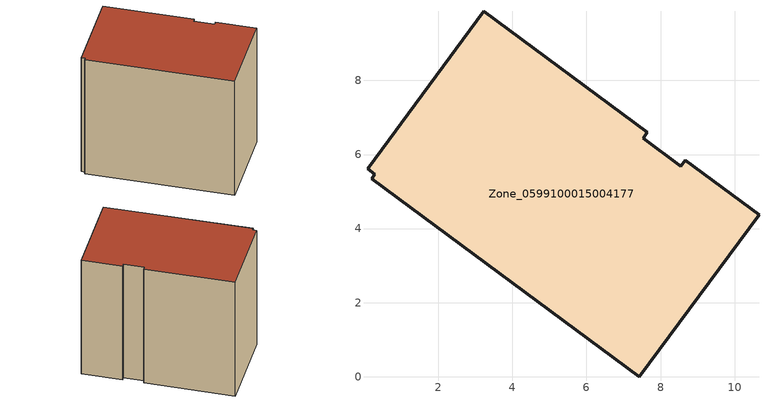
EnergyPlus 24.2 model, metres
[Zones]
Zone_0599100015004177
 floor ground (C_G): 7.64,6.61 7.54,6.43 8.55,5.69 8.66,5.85 10.66,4.37 7.43,0 0.2,5.35 0.29,5.46 0.09,5.62 3.23,9.87 z0.91
 wall outside (C_F): 7.43,0 10.66,4.37 8.66,5.85 8.55,5.69 7.54,6.43 7.64,6.61 3.23,9.87 0.09,5.62 0.29,5.46 0.2,5.35 7.43,0 z0.91:9.08
 roof outside (C_R): 0.09,5.62 0.29,5.46 0.2,5.35 7.43,0 10.66,4.37 8.66,5.85 8.55,5.69 7.54,6.43 7.64,6.61 3.23,9.87 z9.08
[BUILDING]
Pand.0599100015004177: North Axis=0; Terrain=City; Loads Convergence Tolerance Value=0.04; Temperature Convergence Tolerance Value=0.4; Solar Distribution=FullExterior; Maximum Number of Warmup Days=25; Minimum Number of Warmup Days=1
[Site:Location]
Rotterdam.The.Hague.AP_ZH_NLD Design_Conditions: Latitude=51.96; Longitude=4.45; Time Zone=1; Elevation=-4.5
[SITE:GROUNDTEMPERATURE:BUILDINGSURFACE]
18, 18, 18, 18, 18, 18, 18, 18, 18, 18, 18, 18
[MATERIAL] Thermal Absorptance=0.9; Solar Absorptance=0.7; Visible Absorptance=0.7
Name | Roughness | Thickness | Conductivity | Density | Specific Heat
G.TC.1975-1991 | MediumSmooth | 0.15 | 0.288461 | 540 | 1210
F.TC.1975-1991 | Rough | 0.3 | 0.230769 | 1920 | 840
R.TC.1975-1991 | MediumRough | 0.2 | 0.153846 | 1500 | 1000
[CONSTRUCTION]
C_G: G.TC.1975-1991
C_F: F.TC.1975-1991
C_R: R.TC.1975-1991
[ZONE]
Zone_0599100015004177: Type=1; Multiplier=1; Ceiling Height=Autocalculate; Volume=Autocalculate; Floor Area=autocalculate; Part of Total Floor Area=Yes
[ZONEINFILTRATION:DESIGNFLOWRATE]
Infil_Zone_0599100015004177: Zone or ZoneList or Space or SpaceList=Zone_0599100015004177; Schedule=AlwaysOn; Design Flow Rate Calculation Method=Flow/Area; Flow Rate per Floor Area=0.003; Constant Term Coefficient=1; Temperature Term Coefficient=0; Velocity Term Coefficient=0; Velocity Squared Term Coefficient=0
[HVACTEMPLATE:ZONE:IDEALLOADSAIRSYSTEM]
Zone_0599100015004177: Maximum Heating Supply Air Temperature=50; Minimum Cooling Supply Air Temperature=13; Maximum Heating Supply Air Humidity Ratio=0.0156; Minimum Cooling Supply Air Humidity Ratio=0.0077; Heating Limit=NoLimit; Cooling Limit=NoLimit; Dehumidification Control Type=ConstantSensibleHeatRatio; Cooling Sensible Heat Ratio=0.7; Dehumidification Setpoint=60; Humidification Control Type=None; Humidification Setpoint=30; Outdoor Air Method=None; Outdoor Air Flow Rate per Person=0.00944; Outdoor Air Flow Rate per Zone Floor Area=0; Outdoor Air Flow Rate per Zone=0; Demand Controlled Ventilation Type=None; Outdoor Air Economizer Type=NoEconomizer; Heat Recovery Type=None; Sensible Heat Recovery Effectiveness=0.7; Latent Heat Recovery Effectiveness=0.65
[ZONECONTROL:THERMOSTAT]
ThermostatControl_Zone_0599100015004177: Zone or ZoneList=Zone_0599100015004177; Control Type Schedule=DualSetpointControlType; Control 1=Thermostat_Zone_0599100015004177; Temperature Difference Between Cutout And Setpoint=0
[THERMOSTATSETPOINT:DUALSETPOINT]
Thermostat_Zone_0599100015004177: Heating Setpoint Temperature Schedule=HeatingSetpoint_Zone_0599100015004177; Cooling Setpoint Temperature Schedule=CoolingSetpoint_Zone_0599100015004177
[SCHEDULE:COMPACT]
HeatingSetpoint_Zone_0599100015004177: Through: 12/31, For: AllDays, Until: 24:00, 21
CoolingSetpoint_Zone_0599100015004177: Through: 12/31, For: AllDays, Until: 24:00, 24
DualSetpointControlType: Through: 12/31, For: AllDays, Until: 24:00, 4
AlwaysOn: Through: 12/31, For: AllDays, Until: 24:00, 1
